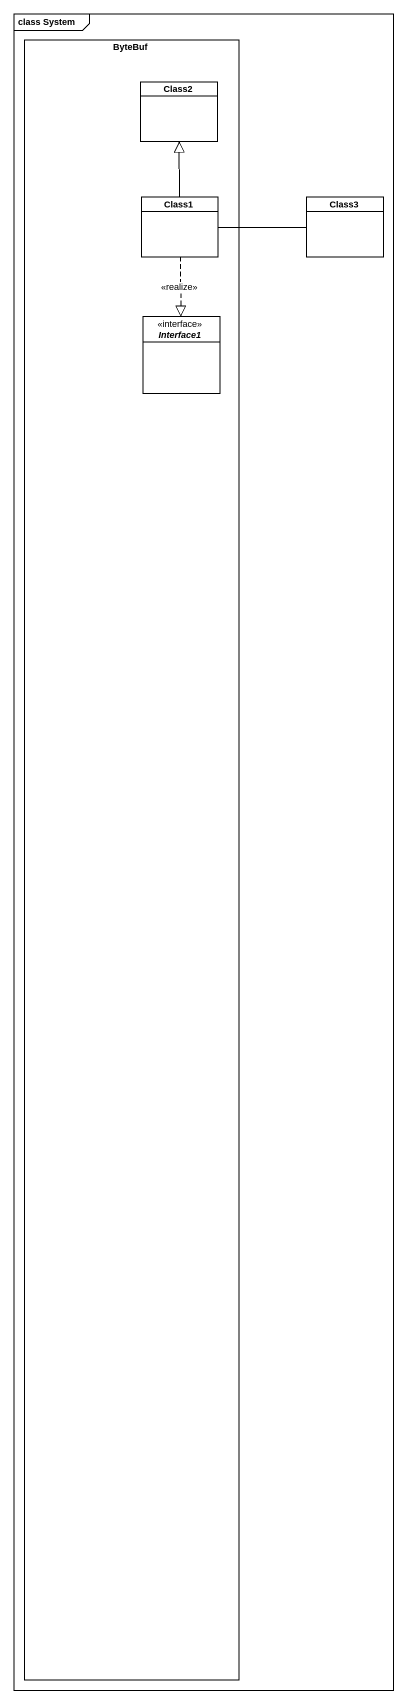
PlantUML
@startuml
mainframe class System
hide circle
hide empty members
rectangle ByteBuf {
  class Class2
  class Class1
  interface Interface1 <<interface>>
}
class Class3
Class1 -up-|> Class2
Class1 -right- Class3
Class1 ..|> Interface1 : <<realize>>
@enduml
